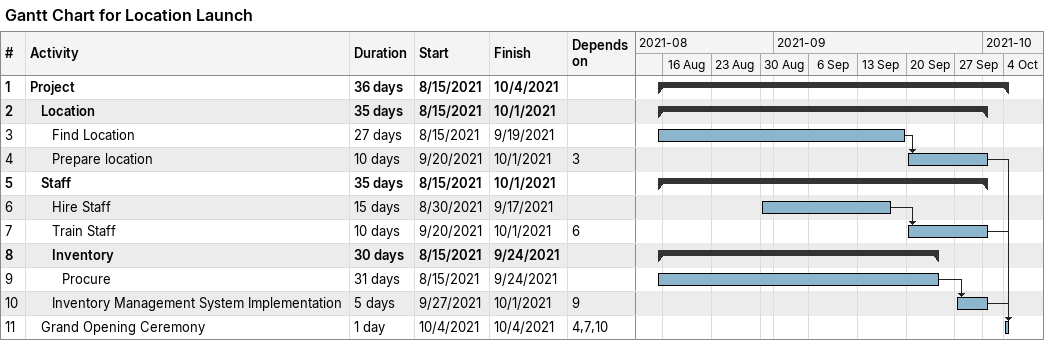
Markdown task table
Gantt Chart for Location Launch

| ID | Level | Task | Duration | Start | Finish | Predecessors |
|---|---|---|---|---|---|---|
| 1 | 1 | **Project** | 36d | 2021-08-15 | 2021-10-04 |  |
| 2 | 2 | **Location** | 35d | 2021-08-15 | 2021-10-01 |  |
| 3 | 3 | Find Location | 27d | 2021-08-15 | 2021-09-19 |  |
| 4 | 3 | Prepare location | 10d | 2021-09-20 | 2021-10-01 | 3 |
| 5 | 2 | **Staff** | 35d | 2021-08-15 | 2021-10-01 |  |
| 6 | 3 | Hire Staff | 15d | 2021-08-30 | 2021-09-17 |  |
| 7 | 3 | Train Staff | 10d | 2021-09-20 | 2021-10-01 | 6 |
| 8 | 3 | **Inventory** | 30d | 2021-08-15 | 2021-09-24 |  |
| 9 | 4 | Procure | 31d | 2021-08-15 | 2021-09-24 |  |
| 10 | 3 | Inventory Management System Implementation | 5d | 2021-09-27 | 2021-10-01 | 9 |
| 11 | 2 | Grand Opening Ceremony | 1d | 2021-10-04 | 2021-10-04 | 4, 7, 10 |
